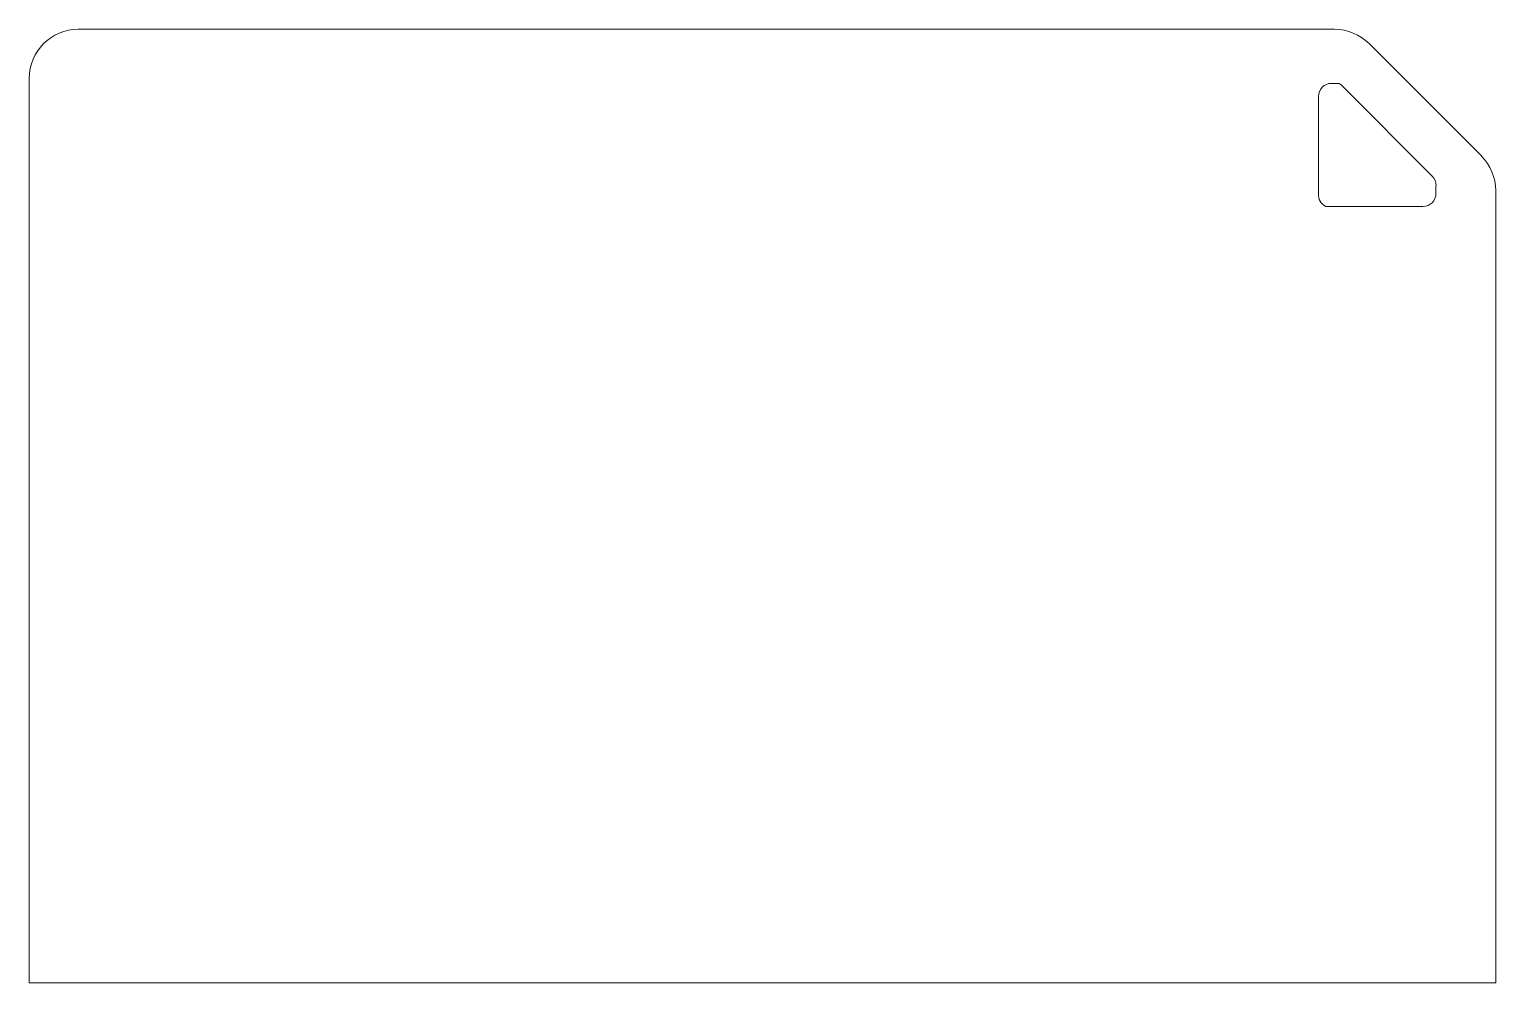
# Model space of a CAD drawing. Header units: inches. Extents: x -30 to 30, y -19.5 to 19.5.
import ezdxf

# ---------------------------------------------------------------- set-up
doc = ezdxf.new("R2010")
doc.units = ezdxf.units.IN
doc.header["$MEASUREMENT"] = 0

msp = doc.modelspace()

# ---------------------------------------------------------------- linework, layer by layer
at = {"color": 7, "linetype": 'Continuous', "lineweight": 15}
for p, q in [((23.404, 19.501), (-28, 19.501)), ((29.414, 14.319), (24.818, 18.915)), ((-30, 17.501), (-30, -19.501)), ((23.599, 17.29), (23.285, 17.29)), ((27.405, 13.499), (23.747, 17.157)), ((22.75, 16.754), (22.75, 12.782)), ((27.558, 12.786), (27.558, 13.1)), ((30, -19.501), (30, 12.904)), ((23.051, 12.251), (27.023, 12.251)), ((-30, -19.501), (30, -19.501))]:
    msp.add_line(p, q, dxfattribs=at)
for centre, radius, start, end in [((-28, 17.501), 2, 90, 180), ((23.404, 17.501), 2, 45, 90), ((23.285, 16.754), 0.535, 90, 180), ((23.322, 16.831), 0.535, 37.50636, 58.87284), ((28, 12.904), 2, 0, 45), ((27.024, 13.124), 0.535, 357.4343, 44.53363), ((23.283, 12.733), 0.535, 174.72169, 244.32573), ((27.023, 12.786), 0.535, 270, 0)]:
    msp.add_arc(centre, radius, start, end, dxfattribs=at)

doc.saveas('drawing.dxf')
